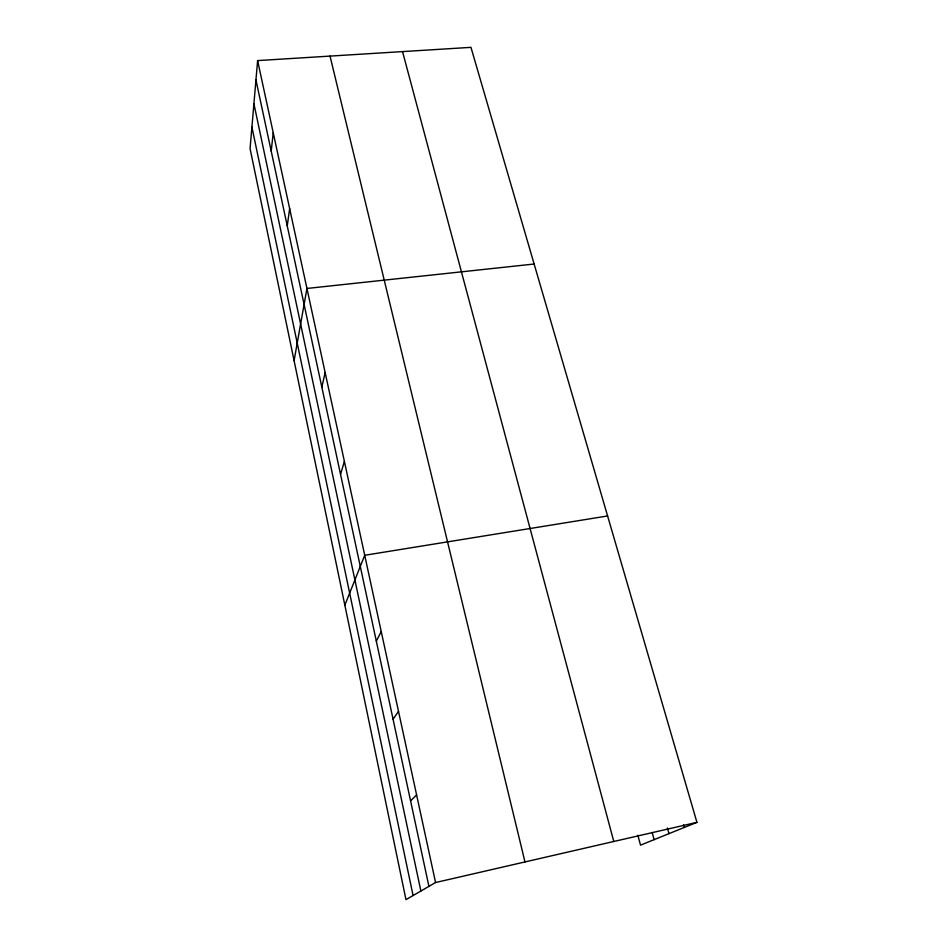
<?xml version="1.0" encoding="UTF-8"?>
<svg xmlns="http://www.w3.org/2000/svg" width="947" height="947" viewBox="0 0 947 947"><rect width="100%" height="100%" fill="white"/><g stroke="black" fill="none" stroke-linecap="round" stroke-linejoin="round"><path stroke-width="1.42" d="M257.608 60.596L250.067 148.596L405.979 899.65L435.573 882.533L696.933 822.339L470.955 47.35L257.608 60.596L435.573 882.533M271.209 151.141L273.233 132.758M287.249 225.871L289.652 208.612M294.091 360.653L306.946 288.456L534.132 264.024M321.838 387.157L325.164 372.609M340.541 474.352L344.388 461.414M344.85 605.18L364.713 555.285L607.595 515.961M376.314 641.119L381.227 631.566M393.064 719.199L398.509 711.375M410.584 800.866L416.597 794.935M696.933 822.339L640.539 845.15L637.828 835.242M683.521 824.636L684.326 827.441M667.398 827.986L668.996 833.632M652.152 832.52L654.14 839.646M402.534 51.6L613.786 841.481M330.03 56.098L524.981 861.936M255.95 79.974L428.92 886.38M253.914 103.768L420.87 891.032M251.914 127.064L413.081 895.542"/></g></svg>
